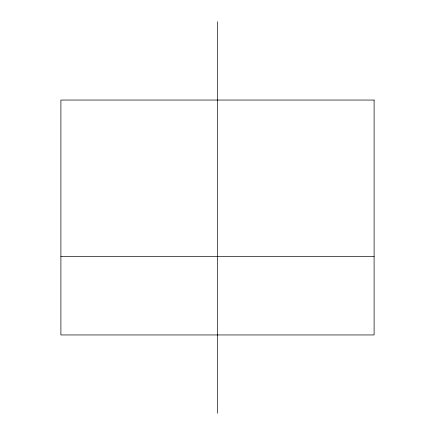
<?xml version="1.0" encoding="UTF-8"?>
<svg xmlns="http://www.w3.org/2000/svg" width="435" height="435" viewBox="0 0 435 435"><rect width="100%" height="100%" fill="white"/><g stroke="black" fill="none" stroke-linecap="round" stroke-linejoin="round"><path stroke-width="0.65" d="M60.9 256.65L374.1 256.65M217.5 21.75L217.5 413.25M374.1 100.05L60.9 100.05L60.9 334.95L374.1 334.95L374.1 100.05"/></g></svg>
